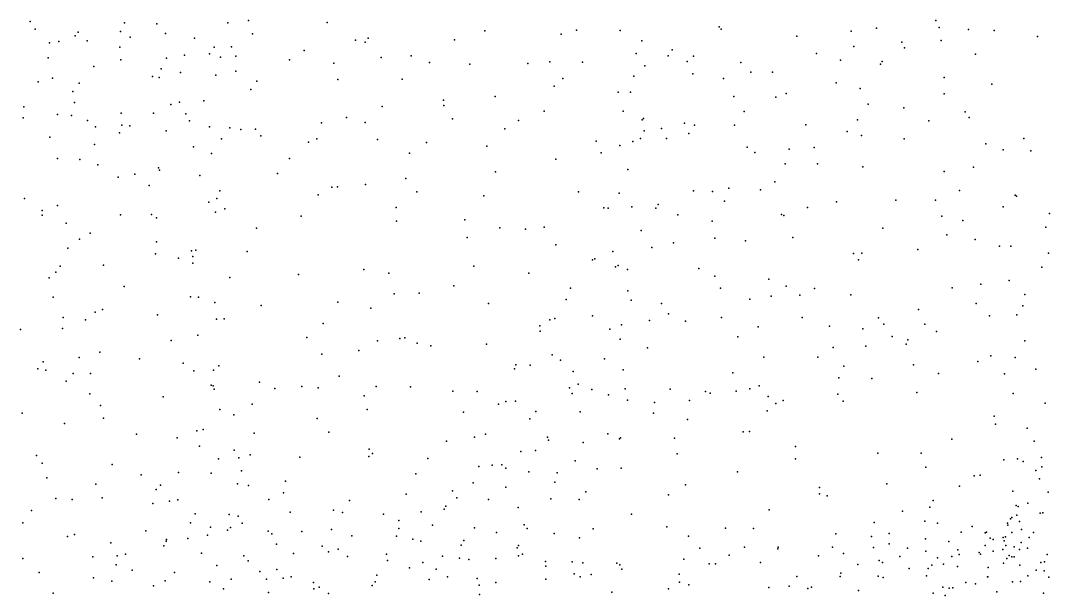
# Model space of a CAD drawing. Header units: metres. Extents: x -24.3 to 24.3, y -27.7 to 27.7.
# Drawn here: x -12.251 to -9.232, y 3.391 to 5.077 of the extents above; entities that cross this region are included whole.
import ezdxf

# ---------------------------------------------------------------- set-up
doc = ezdxf.new("R2010")
doc.units = ezdxf.units.M

msp = doc.modelspace()

# ---------------------------------------------------------------- linework, layer by layer
for p in [(-12.2226, 5.0737, 12.248), (-11.5818, 5.0765, 24.9359), (-9.565, 5.0763, 15.155), (-12.2083, 5.0511, 24.1651), (-12.082, 5.0425, 9.7441), (-11.9571, 5.0444, 15.8426), (-11.9463, 5.0699, 10.1119), (-11.8509, 5.0672, 10.3743), (-11.6426, 5.07, 24.749), (-11.3514, 5.0713, 15.3073), (-10.8883, 5.0469, -10.3987), (-10.6195, 5.0484, 15.1309), (-10.4913, 5.0476, 25.5148), (-10.2006, 5.0583, 25.6217), (-10.1952, 5.051, -9.9429), (-9.8133, 5.0455, 25.9076), (-9.7394, 5.0545, 15.3597), (-9.5556, 5.0567, 15.389), (-9.469, 5.0504, -2.3664), (-9.3933, 5.0477, -6.0655), (-12.1388, 5.0149, 11.5675), (-12.091, 5.0322, 24.3408), (-12.0557, 5.0169, 8.5838), (-11.9288, 5.0275, 10.9365), (-11.8253, 5.0388, 8.0425), (-11.7405, 5.0252, 24.6885), (-11.5705, 5.0374, -11.2976), (-11.2679, 5.0188, 25.5059), (-11.2398, 5.0136, 15.2362), (-11.2307, 5.0249, 15.8822), (-10.9772, 5.0203, 25.5074), (-10.6649, 5.0362, -10.2106), (-10.4279, 5.017, 15.1463), (-9.9727, 5.031, 15.5265), (-9.6648, 5.0135, -2.512), (-9.5496, 5.0183, 26.0319), (-9.267, 5.0303, 26.1006), (-12.1656, 5.0116, 9.2034), (-11.9596, 4.9984, 24.4822), (-11.6829, 4.9986, 24.8768), (-11.6322, 4.9992, 25.0744), (-11.4189, 4.9886, 25.4667), (-10.3382, 4.9905, -3.2642), (-9.8058, 5.0007, -5.8576), (-9.6567, 4.9969, -9.7453), (-12.1701, 4.9673, 10.0384), (-11.9566, 4.9614, -11.7349), (-11.8225, 4.9663, 15.742), (-11.7698, 4.9751, 6.2897), (-11.6967, 4.9787, 7.405), (-11.6643, 4.9689, 7.0398), (-11.6193, 4.9726, 15.536), (-11.462, 4.9619, 15.3816), (-11.332, 4.9517, 15.2956), (-11.1923, 4.9678, 25.5831), (-11.1043, 4.9732, 15.1643), (-11.0509, 4.954, 25.6055), (-10.6979, 4.9556, 15.1119), (-10.6017, 4.9541, 25.6075), (-10.4444, 4.98, -4.0211), (-10.3504, 4.9729, -4.6873), (-10.295, 4.957, 25.685), (-10.2759, 4.9721, 15.6626), (-10.1368, 4.954, 25.7141), (-9.9155, 4.9797, 25.8208), (-9.8446, 4.9608, 15.4895), (-9.7223, 4.9568, 15.4581), (-9.4486, 4.9778, 15.3426), (-12.036, 4.9418, 5.7857), (-11.838, 4.9355, -11.5064), (-11.7818, 4.9245, 24.8097), (-11.6191, 4.9279, 15.9357), (-10.932, 4.9491, 15.1394), (-10.7621, 4.951, 25.5692), (-10.4192, 4.9436, 25.6695), (-10.1075, 4.925, 15.3327), (-10.044, 4.9249, -5.6809), (-9.7273, 4.9483, 25.9122), (-12.1993, 4.8968, 11.7876), (-12.1567, 4.9076, 10.3702), (-12.0792, 4.8929, 10.6459), (-11.8637, 4.913, 24.712), (-11.8437, 4.9094, 6.0917), (-11.6774, 4.9168, 25.2302), (-11.5577, 4.8986, -11.0264), (-11.3199, 4.9039, -10.7279), (-11.1308, 4.9052, -10.4863), (-10.6599, 4.9065, -10.0095), (-10.4507, 4.9136, -9.891), (-10.2782, 4.9207, -5.1964), (-10.1876, 4.9066, -9.7177), (-9.8571, 4.8936, -2.592), (-9.5401, 4.9099, 25.9711), (-12.0975, 4.8683, 10.9092), (-11.575, 4.8741, 25.4944), (-10.6852, 4.8843, 25.6764), (-10.497, 4.8662, 25.7367), (-10.4613, 4.8667, 15.1429), (-10.0041, 4.8631, 15.4048), (-9.7869, 4.8772, 25.8299), (-9.5401, 4.8614, -9.5756), (-9.4007, 4.8898, -2.2218), (-12.0925, 4.836, 24.58), (-11.7848, 4.8375, 25.1509), (-11.7131, 4.8411, 25.3198), (-11.0102, 4.8431, -10.2387), (-10.8584, 4.8541, 15.1194), (-10.1576, 4.8535, 25.7769), (-10.0344, 4.8524, 25.7678), (-9.7636, 4.8312, 15.4752), (-12.2417, 4.8232, 11.4497), (-12.1423, 4.8014, 15.8791), (-11.9554, 4.8046, 24.7762), (-11.8605, 4.8046, 25.023), (-11.8098, 4.83, 15.7717), (-11.7662, 4.8031, 7.642), (-11.19, 4.8242, 15.2089), (-11.0087, 4.8272, 15.1304), (-10.7146, 4.8108, 15.12), (-10.4829, 4.8111, 15.7765), (-10.1277, 4.8103, -2.829), (-9.6589, 4.8209, -2.362), (-9.4786, 4.8092, 15.1866), (-12.2435, 4.7917, 8.4595), (-12.1014, 4.7982, -11.6416), (-12.0541, 4.7834, 24.7036), (-11.7546, 4.7827, -11.1078), (-11.368, 4.7768, 25.7278), (-11.2944, 4.7921, 15.2823), (-11.2398, 4.7773, 25.7453), (-10.9837, 4.7885, 25.7488), (-10.7892, 4.7836, 15.833), (-10.4266, 4.7858, -4.4631), (-10.4225, 4.7896, -3.5462), (-10.3026, 4.7755, -5.5032), (-9.9466, 4.7705, -6.0798), (-9.7947, 4.7852, -9.5259), (-9.5855, 4.7827, 15.3988), (-9.4668, 4.7922, -6.3468), (-12.0313, 4.7649, 15.8521), (-11.9605, 4.7469, 15.8838), (-11.9541, 4.7698, -11.3651), (-11.9301, 4.768, 24.9076), (-11.824, 4.7536, 25.2513), (-11.6966, 4.7645, 6.4861), (-11.637, 4.7616, 25.5435), (-11.6043, 4.7571, 15.5917), (-11.561, 4.7582, -10.8221), (-10.8302, 4.7594, 25.7645), (-10.4209, 4.7528, 25.8498), (-10.3695, 4.7602, -4.917), (-10.29, 4.7456, -9.5351), (-10.2733, 4.7703, 25.8522), (-10.1554, 4.7702, 15.3158), (-9.8254, 4.751, 15.4983), (-12.1648, 4.7345, 24.6275), (-12.0342, 4.7127, 24.8302), (-11.6614, 4.7297, 6.7349), (-11.5461, 4.7385, 25.6279), (-11.4063, 4.7198, 15.3953), (-11.3811, 4.7302, -10.5487), (-11.2031, 4.7282, -10.3165), (-11.0597, 4.7194, 15.1607), (-10.5614, 4.7233, 25.8478), (-10.4919, 4.7104, 15.1642), (-10.4539, 4.7215, -3.7952), (-10.4312, 4.7309, -3.2854), (-10.3549, 4.7304, 15.191), (-9.7835, 4.7399, 25.8391), (-9.658, 4.7298, 25.8309), (-9.4186, 4.7149, 15.3271), (-9.3067, 4.7303, 15.2796), (-11.7434, 4.7059, 15.7447), (-11.6907, 4.6866, 7.2977), (-11.1099, 4.6875, 25.7949), (-10.8821, 4.7086, 15.1438), (-10.5473, 4.6888, -9.6075), (-10.1187, 4.7052, 25.8912), (-10.0961, 4.6898, 15.3832), (-9.9955, 4.6991, 25.8855), (-9.9224, 4.7047, 15.5024), (-9.3671, 4.697, 25.9725), (-9.2864, 4.6946, 15.0217), (-12.1421, 4.6725, 15.8502), (-12.077, 4.6688, 8.1321), (-12.0239, 4.6531, 5.7529), (-11.462, 4.6724, 25.7241), (-10.6796, 4.6698, 25.8601), (-10.0071, 4.6564, -9.366), (-9.9122, 4.6561, -2.4622), (-11.9154, 4.6257, -11.0817), (-11.8463, 4.6447, 5.9542), (-11.8429, 4.6375, 7.7989), (-11.7252, 4.6225, 25.5158), (-11.4969, 4.6285, 15.5211), (-10.8569, 4.6331, -9.7857), (-10.469, 4.6395, 25.9335), (-9.7787, 4.6472, 15.5119), (-9.5401, 4.6335, 25.8916), (-9.4545, 4.6467, -6.5469), (-11.9643, 4.6176, 15.8077), (-11.8734, 4.5927, 25.2818), (-11.3203, 4.5893, 25.814), (-11.2387, 4.596, 15.261), (-11.12, 4.613, -10.0385), (-10.0372, 4.6039, 15.691), (-11.6664, 4.5771, 7.0093), (-11.3775, 4.5652, -10.299), (-11.3374, 4.5879, 15.3635), (-11.0882, 4.5743, 15.2189), (-10.8917, 4.5624, 25.8908), (-10.6135, 4.5743, 15.1894), (-10.4942, 4.5708, -3.5834), (-10.2761, 4.5774, 15.3259), (-10.2204, 4.5755, -9.271), (-10.1728, 4.585, -6.0927), (-10.0798, 4.5797, 15.4582), (-9.4955, 4.5778, 15.3836), (-9.3326, 4.5649, -9.1971), (-9.3281, 4.562, 26.0088), (-12.2394, 4.5543, 24.748), (-12.1422, 4.5338, -11.2374), (-11.6983, 4.5441, 25.6066), (-11.6753, 4.5551, 15.9313), (-10.457, 4.5303, 25.9874), (-10.3796, 4.5374, -5.6787), (-10.1853, 4.5472, 25.9701), (-9.8567, 4.5452, 25.9068), (-9.6822, 4.5496, -6.56), (-9.5663, 4.5497, -2.2056), (-9.3671, 4.5301, 15.33), (-12.1879, 4.5197, 15.8237), (-12.187, 4.506, 24.8499), (-11.9574, 4.5065, 25.2026), (-11.8666, 4.5082, 15.7562), (-11.6784, 4.5143, 6.5913), (-11.6512, 4.5241, 15.7087), (-11.4276, 4.5027, 25.779), (-11.1485, 4.5281, 25.8698), (-10.5395, 4.5277, -4.1629), (-10.5266, 4.5261, -3.9118), (-10.3862, 4.5268, 15.2925), (-10.3216, 4.5064, 15.8255), (-10.018, 4.5079, 25.9584), (-10.0109, 4.5048, -9.1614), (-9.9419, 4.5282, 15.558), (-9.5472, 4.5025, 25.9079), (-9.2316, 4.5111, 26.1114), (-12.1171, 4.4822, 24.9568), (-11.8515, 4.4977, 25.3911), (-11.1481, 4.4884, 15.2976), (-10.9473, 4.492, 15.2045), (-10.8443, 4.4686, -9.5421), (-10.7144, 4.4711, 15.2289), (-10.2209, 4.4885, 15.4282), (-9.4859, 4.4901, -6.7633), (-9.2426, 4.4707, 15.2817), (-12.0462, 4.4528, 15.774), (-11.5583, 4.4676, -10.387), (-10.9405, 4.4405, 25.9455), (-10.7695, 4.4652, 15.9084), (-10.4295, 4.4611, -9.187), (-9.9844, 4.4404, -6.5511), (-9.7202, 4.4681, 15.5313), (-9.5327, 4.448, 15.4389), (-12.1124, 4.4088, 7.8961), (-12.0779, 4.4355, -11.0086), (-11.8522, 4.4277, 7.6294), (-10.68, 4.4188, -9.3112), (-10.3983, 4.4106, 15.3718), (-10.3344, 4.4251, 26.0371), (-10.2131, 4.4382, 26.0139), (-10.1233, 4.4303, 15.5625), (-9.4492, 4.4348, 25.9693), (-9.3784, 4.4146, -8.9969), (-9.3448, 4.4148, -6.9744), (-11.855, 4.3926, 15.9098), (-11.7874, 4.3795, 7.4023), (-11.7496, 4.4011, -10.5348), (-11.745, 4.3846, 25.5722), (-11.7369, 4.4032, 15.6784), (-11.5855, 4.3998, 15.6709), (-10.5653, 4.3782, -3.2361), (-10.5131, 4.3996, -4.8956), (-9.8066, 4.3933, 25.9254), (-9.7817, 4.3949, -8.9974), (-9.6177, 4.4049, 15.4115), (-9.2346, 4.3946, 15.1359), (-12.135, 4.3563, 15.8077), (-12.0073, 4.3592, -10.8043), (-11.7456, 4.3652, 6.0942), (-10.9208, 4.3564, 15.3252), (-10.5728, 4.3752, -4.45), (-10.5053, 4.3545, 15.3635), (-10.4972, 4.3584, -5.2121), (-10.2605, 4.3491, 15.5414), (-9.7915, 4.3745, 15.616), (-9.2538, 4.3534, 26.1216), (-12.1668, 4.3226, 24.9909), (-12.1478, 4.3392, 15.7547), (-11.6365, 4.3228, 25.6884), (-11.4348, 4.3315, 15.6127), (-11.2437, 4.347, 25.8884), (-11.1701, 4.3358, -9.6913), (-10.7593, 4.3356, 26.014), (-10.4696, 4.3465, -5.5302), (-10.2133, 4.3273, -6.4026), (-10.0554, 4.3179, -8.9117), (-11.9469, 4.2971, 25.2942), (-10.9798, 4.2983, 25.9659), (-10.637, 4.2922, 15.3929), (-10.1971, 4.292, 26.0642), (-10.0046, 4.2973, 26.0329), (-9.9208, 4.2904, 15.7144), (-9.5173, 4.2928, -8.8417), (-9.4329, 4.3032, 25.9878), (-9.35, 4.314, 15.3808), (-12.1551, 4.2656, 5.3927), (-11.7526, 4.2661, 15.6318), (-11.729, 4.2657, 25.6198), (-11.1541, 4.2755, 25.9238), (-11.0812, 4.2767, 15.4574), (-10.65, 4.2588, 26.0492), (-10.4692, 4.2842, -2.7166), (-10.1108, 4.2596, -6.7879), (-10.0485, 4.2679, 15.7351), (-9.9641, 4.2717, 15.7157), (-9.8139, 4.2722, 25.9622), (-9.3035, 4.2729, 15.3137), (-12.0105, 4.2295, 7.662), (-11.6803, 4.2497, -10.2206), (-11.5447, 4.2414, 25.7591), (-11.3197, 4.2508, 25.8733), (-11.2232, 4.2336, 15.5451), (-10.8778, 4.2467, 15.429), (-10.4593, 4.2566, 15.4712), (-10.3695, 4.2467, -6.1757), (-9.616, 4.229, -7.1583), (-9.4463, 4.2471, -2.0848), (-9.3092, 4.2403, -8.6625), (-12.1259, 4.2059, 15.7004), (-12.06, 4.1994, 25.1123), (-12.032, 4.2215, -10.587), (-11.8492, 4.2139, 25.4373), (-11.6762, 4.2013, 15.916), (-11.6538, 4.2019, 6.8169), (-10.6981, 4.1986, -3.4018), (-10.6831, 4.203, -4.1454), (-10.5722, 4.211, 15.9071), (-10.4051, 4.1967, 15.6251), (-10.3495, 4.2168, 26.1127), (-10.1943, 4.2056, -8.7692), (-9.9576, 4.2059, -7.019), (-9.7328, 4.2046, -2.1865), (-9.4072, 4.2104, 15.4548), (-9.327, 4.2136, -7.3533), (-12.2508, 4.1707, -10.6038), (-12.1279, 4.1734, 25.0059), (-11.3629, 4.1881, 15.6026), (-10.7274, 4.181, -3.8451), (-10.5213, 4.1714, -5.6972), (-10.4877, 4.1845, -5.9786), (-10.2993, 4.1955, 15.7179), (-10.0864, 4.178, 15.81), (-9.8767, 4.1808, 26.0168), (-9.7795, 4.1722, -8.6543), (-9.7173, 4.186, 15.6031), (-9.5975, 4.1864, 15.5921), (-11.8087, 4.1386, 15.612), (-11.7306, 4.1537, 7.1455), (-11.411, 4.1468, -9.7208), (-11.2033, 4.1371, 15.6218), (-11.1379, 4.144, 15.909), (-11.1227, 4.146, 25.9462), (-10.7265, 4.1659, -9.0009), (-10.4914, 4.1418, 26.1014), (-10.1459, 4.149, 26.0963), (-9.6933, 4.1497, 15.7002), (-9.6472, 4.1404, 25.9218), (-9.5631, 4.1645, -8.5637), (-9.3041, 4.1374, -7.6415), (-11.2585, 4.1088, -9.4681), (-11.0873, 4.1308, -9.3045), (-11.0469, 4.1224, 15.598), (-10.8837, 4.1279, 15.5557), (-10.4112, 4.1169, 15.7449), (-9.8665, 4.1182, -7.2622), (-9.7706, 4.1222, 25.9825), (-9.6523, 4.1278, -7.3606), (-12.0786, 4.0886, -10.3753), (-12.0182, 4.1045, 5.4465), (-11.9021, 4.0845, 25.3453), (-11.3668, 4.0986, 25.8417), (-10.6912, 4.0959, -4.4801), (-10.6666, 4.0808, 15.6348), (-10.5376, 4.0847, 15.6581), (-10.0699, 4.0898, -8.5515), (-9.9115, 4.0891, 15.8683), (-9.4416, 4.0772, 15.5512), (-9.404, 4.0929, 26.015), (-9.3326, 4.0882, -8.3019), (-12.2004, 4.0553, 24.9322), (-12.1846, 4.0756, 15.6699), (-12.1764, 4.0518, 7.7111), (-11.774, 4.0715, 25.5052), (-11.7428, 4.0495, 5.885), (-11.6843, 4.0518, 25.6033), (-11.6687, 4.064, 6.5779), (-10.8009, 4.0553, 15.6504), (-10.7978, 4.067, -3.6671), (-10.7557, 4.0662, 26.047), (-10.6291, 4.047, -5.2032), (-10.4823, 4.0523, -8.6021), (-9.8348, 4.0629, -8.4), (-9.6302, 4.0671, -7.6575), (-9.2716, 4.054, 15.4776), (-12.1172, 4.0187, 25.0093), (-12.0967, 4.0413, 15.774), (-12.0454, 4.0417, 15.6213), (-11.5494, 4.0157, 25.7193), (-11.3162, 4.0335, 15.6816), (-10.1611, 4.0437, -2.3463), (-9.8499, 4.0292, -7.6032), (-9.7523, 4.027, 15.8413), (-9.5568, 4.0418, 15.6546), (-9.3639, 4.0408, -2.032), (-11.6916, 4.0069, -9.8745), (-11.6853, 4.0057, 6.2737), (-11.683, 3.9954, 15.624), (-11.5044, 3.9972, 15.6596), (-11.4252, 4.0039, 25.7911), (-11.3772, 3.9991, 15.9739), (-11.2076, 4.0034, 15.7215), (-11.1069, 4.0025, 25.9649), (-10.9827, 3.99, 26.0019), (-10.9109, 3.9888, -8.9322), (-10.6402, 3.9995, 15.7432), (-10.615, 4.0107, 26.0888), (-10.5748, 3.9945, -5.8719), (-10.4762, 3.9967, 26.126), (-10.3441, 3.9955, -6.6918), (-10.2406, 3.9885, 26.1325), (-10.151, 3.9893, -7.3865), (-10.1106, 3.9964, 15.9576), (-10.0838, 4.0053, 26.0931), (-9.6205, 3.9857, 25.9202), (-12.0479, 3.9819, -10.1556), (-11.8327, 3.9731, 25.3913), (-11.2428, 3.9758, 25.8922), (-10.8266, 3.9595, 15.7997), (-10.7985, 3.9602, -4.0637), (-10.6317, 3.983, -5.4222), (-10.5256, 3.9793, -6.2399), (-10.47, 3.9634, -8.373), (-10.3906, 3.9565, 15.8972), (-10.2876, 3.962, -8.166), (-10.2267, 3.9842, 15.9338), (-10.057, 3.9742, -7.6766), (-10.0132, 3.962, -8.0552), (-9.8522, 3.9812, -7.878), (-9.8366, 3.9609, 15.867), (-9.3384, 3.983, 15.5693), (-12.2463, 3.9254, 24.8758), (-12.0159, 3.9481, 25.159), (-11.6657, 3.9361, 6.8719), (-11.5715, 3.9518, -9.6379), (-11.234, 3.9364, -9.1805), (-10.9511, 3.9284, 15.7951), (-10.8479, 3.9512, -3.2937), (-10.7384, 3.9298, 26.0691), (-10.6091, 3.9292, 15.8384), (-10.3934, 3.9254, -6.9846), (-10.0599, 3.9323, 16.0022), (-10.0342, 3.9538, -2.1916), (-9.2444, 3.9542, 19.7289), (-12.1216, 3.8954, 24.9922), (-12.0076, 3.9104, 15.5973), (-11.6247, 3.9202, 25.6155), (-11.38, 3.9094, 15.7129), (-10.7561, 3.9089, -2.8059), (-10.2941, 3.9065, -7.7628), (-9.3941, 3.9162, 15.7022), (-11.7331, 3.8739, 5.7243), (-11.7148, 3.8778, 25.4893), (-11.5655, 3.8669, 15.6875), (-11.346, 3.8694, 25.8136), (-10.1299, 3.8709, 26.1087), (-10.112, 3.8715, 15.997), (-9.3896, 3.8927, 25.9832), (-9.2974, 3.881, 26.1138), (-11.9107, 3.8641, 5.3867), (-11.7911, 3.8529, 15.6459), (-11.0011, 3.8434, 26.008), (-10.9186, 3.8548, 16.0296), (-10.8862, 3.8641, -3.6676), (-10.7047, 3.8553, 15.8649), (-10.7018, 3.8456, -8.5165), (-10.5995, 3.8393, 16.0288), (-10.5275, 3.8643, -2.4557), (-10.4933, 3.85, 26.1112), (-10.4904, 3.853, 15.9313), (-10.3323, 3.8524, 16.0435), (-9.5181, 3.8487, 15.8194), (-9.2765, 3.8432, 15.7252), (-11.7258, 3.8287, 7.2142), (-11.6241, 3.8172, 6.6849), (-11.2276, 3.8192, 15.8195), (-11.2176, 3.8068, -8.9761), (-10.7825, 3.8131, -4.7599), (-10.74, 3.8154, -5.1201), (-10.324, 3.8057, 26.1297), (-9.9767, 3.8274, 26.072), (-9.7349, 3.8076, 15.9806), (-9.6077, 3.8083, 15.9101), (-12.2039, 3.8011, 24.8734), (-12.1876, 3.7783, 15.6881), (-11.9823, 3.7748, 25.0998), (-11.67, 3.7909, 15.6898), (-11.61, 3.7943, 16.0391), (-11.5774, 3.8032, 25.5763), (-11.4315, 3.7959, 25.7213), (-11.2289, 3.7977, 25.8449), (-11.0555, 3.7921, 15.8477), (-10.6231, 3.7853, -8.1946), (-9.9769, 3.791, 16.0066), (-9.3651, 3.7879, 15.779), (-9.3256, 3.7917, 15.8671), (-9.3082, 3.7834, 26.0308), (-9.255, 3.7957, 19.7048), (-11.8971, 3.744, 15.6446), (-11.7873, 3.7508, 25.2897), (-11.6917, 3.7489, 25.3931), (-11.6025, 3.7559, -9.3869), (-11.0913, 3.7471, -8.7686), (-10.9056, 3.7684, 15.8742), (-10.8665, 3.7723, -4.1869), (-10.839, 3.7736, -4.4212), (-10.8272, 3.7639, -2.5892), (-10.7592, 3.7533, 15.9028), (-10.6762, 3.7501, -6.1433), (-10.5589, 3.7621, -7.2059), (-10.4881, 3.7638, -7.6204), (-10.1473, 3.7528, 16.0066), (-9.5945, 3.7668, 25.8968), (-9.271, 3.757, 19.8195), (-9.2543, 3.768, 20.2306), (-12.1733, 3.7356, 15.6859), (-12.03, 3.7169, 7.5814), (-11.8405, 3.7145, 19.0296), (-11.6138, 3.7177, 6.123), (-11.4735, 3.7256, 25.6079), (-10.9229, 3.7212, -3.8939), (-10.6832, 3.7232, -6.3958), (-10.3, 3.7153, 15.9921), (-9.7086, 3.7181, 25.9152), (-9.4524, 3.7411, -2.009), (-9.435, 3.743, 15.956), (-9.2611, 3.7323, 19.4199), (-11.8528, 3.7017, 25.1657), (-11.5818, 3.7128, 6.3921), (-11.4792, 3.6915, 15.7761), (-11.1189, 3.6879, 25.8508), (-10.9832, 3.6973, 25.9381), (-10.8267, 3.7085, 25.9976), (-10.5925, 3.6949, 15.9583), (-10.3494, 3.6858, 26.0944), (-9.9068, 3.689, 16.0224), (-9.9059, 3.7074, 26.0264), (-9.4951, 3.7111, 15.9394), (-9.3393, 3.6964, 25.9081), (-9.2355, 3.6935, 15.9797), (-12.1478, 3.6747, 24.8239), (-12.0994, 3.6717, 5.0737), (-12.0117, 3.677, 24.9678), (-11.8628, 3.6608, -9.426), (-11.8141, 3.6673, 18.8847), (-11.7898, 3.6712, 5.393), (-11.5226, 3.6723, 25.4979), (-11.2855, 3.6688, 15.8813), (-10.971, 3.6772, -2.8719), (-10.8778, 3.672, -8.3973), (-10.6946, 3.674, -6.8969), (-10.6116, 3.6724, 26.0419), (-9.8836, 3.6832, -2.0909), (-9.573, 3.6691, 23.4629), (-9.3293, 3.6545, 19.7749), (-9.2953, 3.6616, 19.2759), (-12.2192, 3.6396, -9.5298), (-11.7386, 3.6303, 18.6485), (-11.639, 3.6284, 25.3243), (-11.6121, 3.6232, 18.4975), (-11.4597, 3.6352, 18.3273), (-11.3327, 3.6406, 18.3143), (-11.3062, 3.6335, 25.6866), (-11.1857, 3.6294, 18.2002), (-11.0748, 3.6356, -3.2164), (-11.0074, 3.6438, 15.929), (-11.0033, 3.6529, -3.494), (-10.7902, 3.6488, -5.3307), (-10.4579, 3.6292, 26.0591), (-10.0544, 3.6421, 16.0312), (-9.6626, 3.6374, 23.3764), (-9.5828, 3.6494, 16.0168), (-9.3276, 3.6265, 20.3175), (-9.3231, 3.6519, 19.5617), (-9.2584, 3.6322, 18.8789), (-9.2514, 3.6334, 18.7476), (-12.2439, 3.6037, 24.6474), (-11.7522, 3.6037, -9.2394), (-11.6009, 3.6025, 18.3792), (-11.1403, 3.6105, 15.9354), (-11.042, 3.5971, 18.2383), (-10.7727, 3.5975, 25.9593), (-9.7462, 3.6048, 16.1685), (-9.5973, 3.6082, 25.8147), (-9.5603, 3.6031, 23.6236), (-9.355, 3.603, 20.5034), (-9.3532, 3.5971, 25.7581), (-9.3455, 3.6153, 18.3706), (-9.3419, 3.6188, 18.4974), (-9.3195, 3.6073, 18.6513), (-12.1133, 3.5631, 15.7382), (-12.0921, 3.5698, 24.7858), (-11.8837, 3.5799, 25.0113), (-11.7024, 3.5679, 19.0282), (-11.6937, 3.5912, 25.2251), (-11.6436, 3.5817, 15.7627), (-11.6344, 3.5903, 18.9067), (-11.524, 3.579, 18.5945), (-11.5133, 3.571, 18.2292), (-11.425, 3.5783, 18.5172), (-11.3384, 3.5844, -8.7921), (-11.2791, 3.5657, 18.0996), (-11.1479, 3.5645, 18.0682), (-11.1409, 3.5869, 18.341), (-10.9188, 3.5888, 25.9125), (-10.8546, 3.5757, -8.089), (-10.7639, 3.5872, -6.5726), (-10.6847, 3.5728, 15.9514), (-10.5709, 3.5863, 16.1997), (-10.3545, 3.5923, 15.9999), (-10.2905, 3.5647, 26.0732), (-10.1824, 3.5881, -2.134), (-10.0997, 3.5866, 16.2449), (-9.8587, 3.5711, 16.0435), (-9.754, 3.5635, 23.5387), (-9.702, 3.5724, 25.8642), (-9.4907, 3.5766, 23.3005), (-9.4582, 3.5927, 18.4392), (-9.4204, 3.574, 23.6591), (-9.4166, 3.5762, 18.586), (-9.3418, 3.5752, 25.3068), (-9.3132, 3.5841, 25.105), (-9.2786, 3.5751, 18.259), (-11.9864, 3.5453, 18.9581), (-11.8303, 3.5361, 15.7343), (-11.8239, 3.5494, 19.1339), (-11.8229, 3.5547, 7.4108), (-11.7596, 3.5573, 25.1171), (-11.4995, 3.5413, 25.3847), (-11.3657, 3.5349, 15.922), (-11.1001, 3.5562, -8.5086), (-11.0766, 3.5497, -2.7114), (-10.9581, 3.5382, 15.9632), (-10.9501, 3.552, -2.507), (-10.7899, 3.5375, 18.2627), (-10.6107, 3.5595, 25.988), (-9.8684, 3.5325, 18.6588), (-9.7023, 3.5417, 16.3843), (-9.5948, 3.5563, 23.2337), (-9.5269, 3.5493, 18.5344), (-9.42, 3.5367, 18.9952), (-9.4054, 3.5591, 18.2619), (-9.3965, 3.5543, 18.8542), (-9.3672, 3.5607, 19.4024), (-9.3642, 3.5508, 19.1768), (-9.3604, 3.5623, 20.6156), (-9.3594, 3.5375, 24.9315), (-9.3346, 3.5332, 20.1448), (-9.3141, 3.5464, 25.447), (-9.2915, 3.5608, 25.6415), (-12.0384, 3.5042, 15.753), (-11.9676, 3.5064, 18.8065), (-11.9429, 3.5119, 24.8908), (-11.7202, 3.515, 16.0594), (-11.5955, 3.5073, 25.2455), (-11.4498, 3.5133, 18.7197), (-11.3472, 3.5183, 18.6034), (-11.3184, 3.5261, 25.5665), (-11.2911, 3.505, 17.9807), (-11.1771, 3.5122, 16.172), (-11.0125, 3.5058, -3.9648), (-10.7935, 3.5299, 16.2378), (-10.7899, 3.5064, -7.2163), (-10.7779, 3.5117, 18.1288), (-10.2578, 3.5297, 18.5916), (-10.1718, 3.5087, 18.8692), (-10.1269, 3.5321, 18.6364), (-10.0286, 3.527, 25.9899), (-10.0274, 3.5322, 18.716), (-9.9089, 3.5066, 18.8726), (-9.8362, 3.5139, 23.6616), (-9.7482, 3.531, 23.3182), (-9.6702, 3.5046, 18.806), (-9.648, 3.5291, 23.7434), (-9.5941, 3.5204, 18.6584), (-9.518, 3.5053, 19.3281), (-9.5005, 3.5242, 18.7935), (-9.4969, 3.5106, 19.1982), (-9.4377, 3.5164, 25.0216), (-9.4343, 3.5118, 23.8429), (-9.3965, 3.5207, 16.3631), (-9.3687, 3.5251, 19.7007), (-9.3497, 3.5078, 20.7988), (-9.3422, 3.5035, 20.0079), (-9.3347, 3.5035, 23.4067), (-9.3198, 3.5254, 23.5325), (-9.2963, 3.5289, 16.165), (-9.2384, 3.5111, 23.6836), (-12.2438, 3.4986, 24.5536), (-11.9698, 3.48, 15.7684), (-11.6747, 3.4781, 18.2687), (-11.5834, 3.4923, 5.8649), (-11.174, 3.4929, 17.9553), (-11.1097, 3.4721, 18.5144), (-11.07, 3.4877, -3.7035), (-10.9624, 3.4997, 18.4761), (-10.9353, 3.4959, 17.9479), (-10.8562, 3.4989, -5.7088), (-10.7108, 3.4899, 18.5019), (-10.7097, 3.477, 25.9189), (-10.6325, 3.4888, 18.3747), (-10.6013, 3.4867, 18.2571), (-10.5009, 3.4857, 18.4174), (-10.4919, 3.4802, 25.9839), (-10.3045, 3.4972, 18.77), (-10.2302, 3.4834, 18.4459), (-10.2117, 3.483, 26.0298), (-10.0799, 3.4873, 16.0463), (-9.7942, 3.4811, 18.4388), (-9.7309, 3.4927, 18.3275), (-9.7216, 3.4875, -2.0062), (-9.577, 3.4791, 16.1017), (-9.5602, 3.5014, 18.9292), (-9.5428, 3.4825, 25.6468), (-9.5018, 3.4753, 25.4535), (-9.4109, 3.4728, 19.5995), (-9.366, 3.4853, 24.7485), (-9.3561, 3.499, 19.8838), (-9.3186, 3.4798, 16.5926), (-9.2566, 3.4869, 20.8997), (-9.2463, 3.4893, 18.1392), (-12.1959, 3.4578, -9.1233), (-12.0366, 3.4425, 4.9906), (-11.923, 3.4648, -9.0323), (-11.7993, 3.4582, 18.4554), (-11.5483, 3.4605, 6.312), (-11.499, 3.4672, 18.8776), (-11.4563, 3.4455, 15.9429), (-11.2051, 3.4505, 16.0014), (-11.0317, 3.468, 25.7821), (-10.9984, 3.4454, -4.3079), (-10.6265, 3.4542, 18.1292), (-10.609, 3.4453, -2.1939), (-10.576, 3.4519, 18.6007), (-10.4863, 3.4673, 15.9793), (-10.3186, 3.4534, 16.4058), (-9.9724, 3.4463, 18.4157), (-9.8455, 3.4458, 16.0694), (-9.8438, 3.4556, 18.3114), (-9.734, 3.4471, 18.2043), (-9.7191, 3.4432, 23.8346), (-9.6428, 3.47, 19.1113), (-9.5924, 3.4482, 23.8909), (-9.5874, 3.4696, 18.1545), (-9.413, 3.4449, 20.7178), (-9.4125, 3.4448, 20.3437), (-9.2945, 3.4478, 16.2547), (-9.2705, 3.4653, 24.0055), (-9.2469, 3.4631, -1.8942), (-9.2338, 3.444, 24.3242), (-11.983, 3.4321, 7.5105), (-11.8608, 3.4187, 15.8263), (-11.8269, 3.4333, 19.1883), (-11.6953, 3.4309, 15.8731), (-11.6329, 3.4384, 6.8459), (-11.5296, 3.4389, -8.7717), (-11.4801, 3.4413, 17.9271), (-11.3912, 3.4288, 25.3949), (-11.375, 3.415, 18.7727), (-11.2192, 3.4197, 17.8644), (-11.21, 3.4304, 18.6293), (-11.0513, 3.437, 15.9857), (-10.9107, 3.4401, -5.3022), (-10.9048, 3.4212, -7.7693), (-10.8559, 3.4285, -6.8321), (-10.7094, 3.4381, 17.9868), (-10.3169, 3.4295, 16.0071), (-10.2894, 3.4215, 18.2752), (-10.0546, 3.4139, 18.3295), (-9.9954, 3.4176, 23.6655), (-9.9301, 3.4145, 19.1721), (-9.5443, 3.4153, 17.9647), (-9.5261, 3.4119, 19.4962), (-9.5154, 3.4131, 23.998), (-9.4765, 3.429, 16.1901), (-9.4488, 3.4244, 20.5594), (-9.3403, 3.4302, 18.0324), (-9.3161, 3.4318, 24.2319), (-12.1555, 3.3973, 24.5543), (-11.6551, 3.4102, 19.1245), (-11.5237, 3.399, 25.2274), (-11.3905, 3.4099, -8.6001), (-11.3471, 3.3968, 16.0456), (-10.9039, 3.3935, -6.2086), (-10.5153, 3.4, 18.7576), (-10.3495, 3.4099, 25.9818), (-9.9404, 3.411, 25.9032), (-9.7921, 3.4049, 16.6609), (-9.573, 3.3977, 25.0168), (-9.5378, 3.3908, 24.6764), (-9.3858, 3.4012, 24.4725), (-9.249, 3.3973, 23.2878)]:
    msp.add_point(p)

doc.saveas('drawing.dxf')
